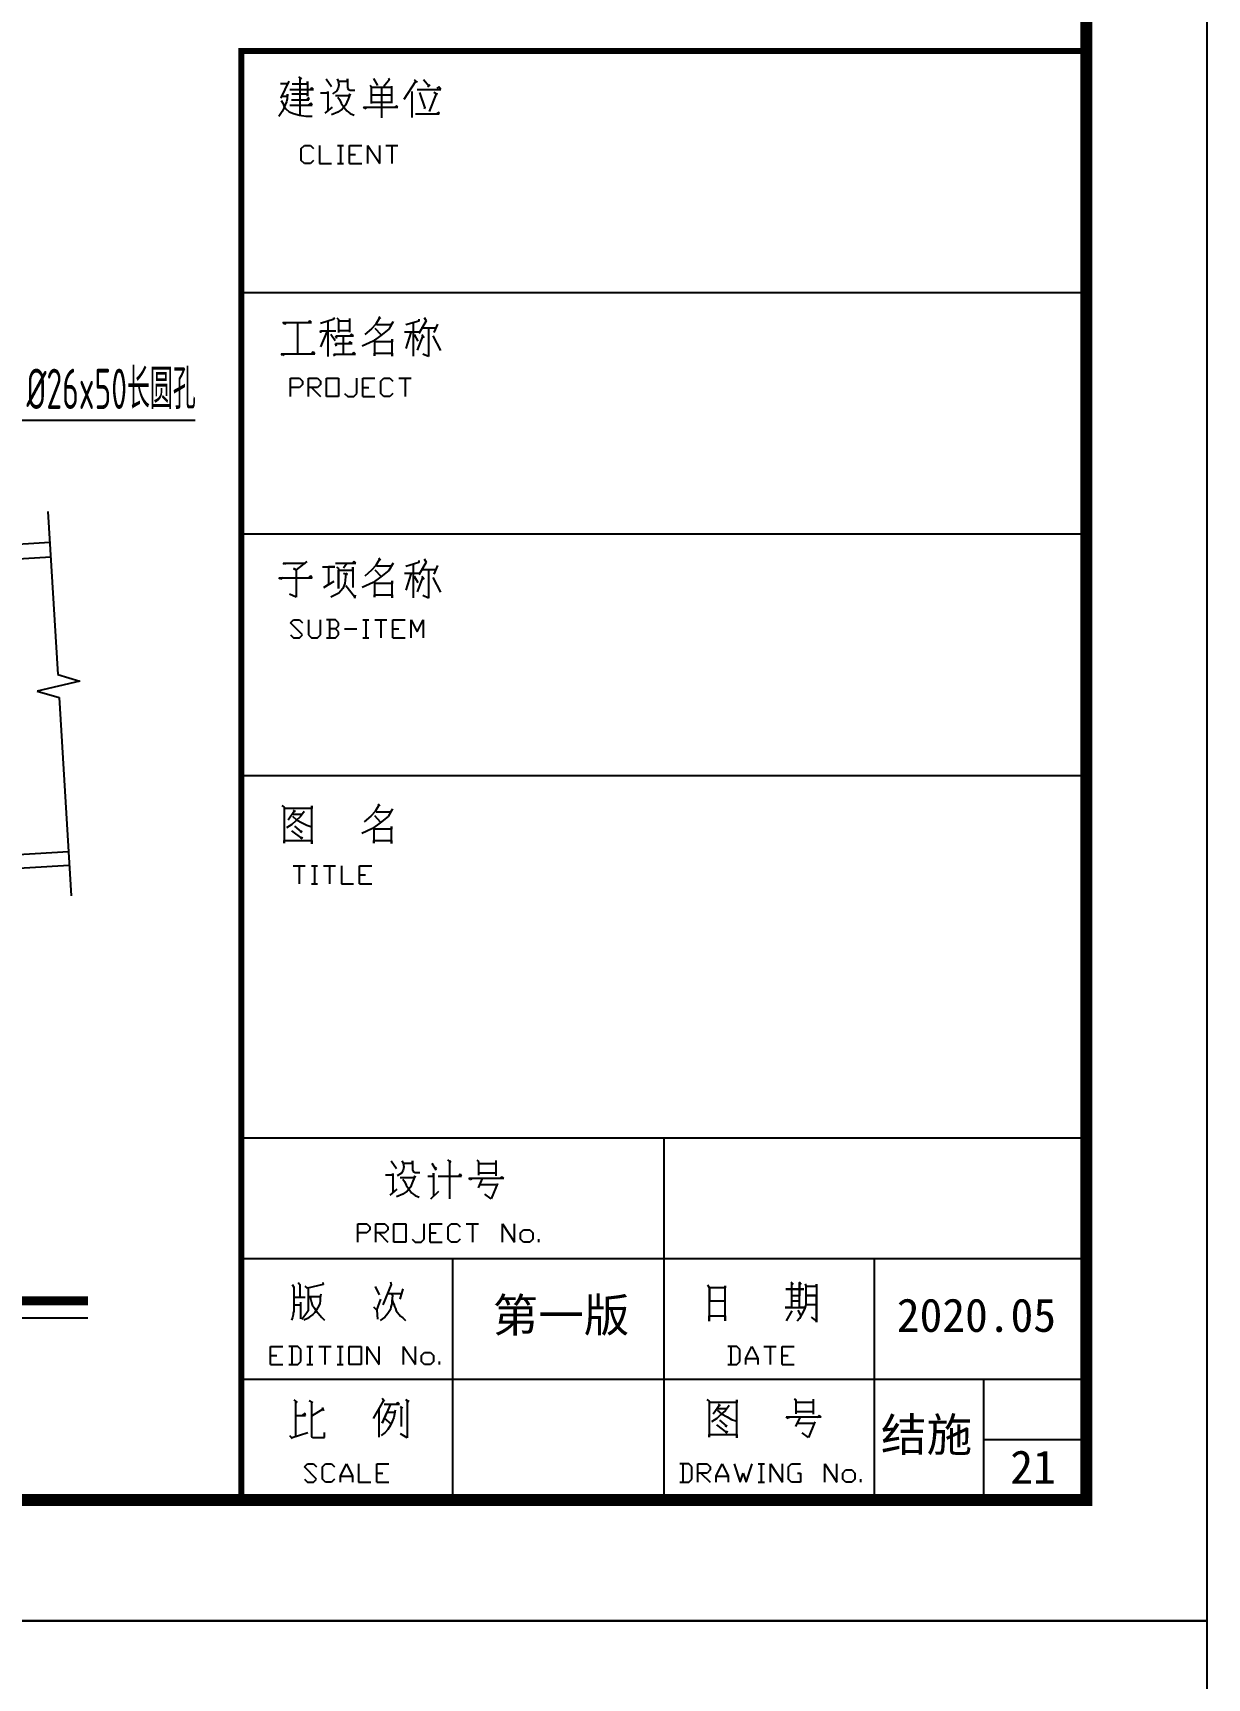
# Model space of a CAD drawing. Extents: x 2025205 to 2402328, y -557483 to 329036.
# Drawn here: x 2163485 to 2178077, y -369195 to -348758 of the extents above; entities that cross this region are included whole.
import ezdxf

# ---------------------------------------------------------------- set-up
doc = ezdxf.new("R2010")
doc.units = 0
doc.header["$LTSCALE"] = 1500
doc.header["$MEASUREMENT"] = 0
for name, color, linetype in [('11', 3, 'Continuous'), ('PUB_TITLE', 4, 'Continuous'), ('THICK', 6, 'Continuous'), ('中线', 4, 'Continuous')]:
    doc.layers.add(name, color=color, linetype=linetype)
doc.styles.get("Standard").update_dxf_attribs({"font": 'TSSDENG', "width": 0.7, "bigfont": 'TSSDCHN'})
doc.styles.add('图签2', font='simhei.ttf', dxfattribs={"height": 1000})

# ---------------------------------------------------------------- blocks, each defined once
blk = doc.blocks.new('EWW')
at = {"layer": 'PUB_TITLE'}
for p, q in [((-164877, 275506), (-164944, 275366)), ((-164797, 275541), (-164772, 275524)), ((-164786, 275531), (-164786, 275226)), ((-164772, 275524), (-164786, 275531)), ((-164723, 275503), (-164723, 275380)), ((-164723, 275482), (-164723, 275503)), ((-164569, 275524), (-164524, 275461)), ((-164478, 275524), (-164468, 275506)), ((-164468, 275506), (-164464, 275475)), ((-164464, 275506), (-164391, 275506)), ((-164391, 275524), (-164391, 275450)), ((-164391, 275506), (-164391, 275524)), ((-164177, 275527), (-164142, 275468)), ((-164044, 275520), (-164090, 275461)), ((-164051, 275531), (-164044, 275520)), ((-163827, 275503), (-163925, 275352)), ((-163838, 275520), (-163813, 275496)), ((-163813, 275496), (-163827, 275503)), ((-163761, 275520), (-163715, 275464)), ((-164947, 275485), (-164895, 275485)), ((-164944, 275366), (-164930, 275380)), ((-164930, 275380), (-164888, 275380)), ((-164888, 275398), (-164891, 275359)), ((-164888, 275380), (-164888, 275398)), ((-164870, 275436), (-164674, 275436)), ((-164723, 275398), (-164853, 275398)), ((-164849, 275482), (-164723, 275482)), ((-164716, 275363), (-164727, 275352)), ((-164723, 275380), (-164723, 275398)), ((-164709, 275352), (-164716, 275366)), ((-164713, 275366), (-164716, 275363)), ((-164713, 275349), (-164713, 275366)), ((-164688, 275450), (-164699, 275436)), ((-164674, 275436), (-164688, 275450)), ((-164615, 275408), (-164555, 275408)), ((-164555, 275419), (-164555, 275261)), ((-164555, 275408), (-164555, 275419)), ((-164482, 275422), (-164517, 275401)), ((-164492, 275387), (-164377, 275387)), ((-164468, 275447), (-164482, 275422)), ((-164471, 275373), (-164457, 275352)), ((-164464, 275475), (-164468, 275447)), ((-164391, 275450), (-164384, 275436)), ((-164370, 275401), (-164387, 275356)), ((-164384, 275436), (-164370, 275429)), ((-164377, 275387), (-164370, 275401)), ((-164370, 275429), (-164331, 275429)), ((-164205, 275471), (-164195, 275461)), ((-164195, 275461), (-164195, 275321)), ((-164191, 275391), (-164027, 275391)), ((-164188, 275454), (-164027, 275454)), ((-164111, 275450), (-164111, 275202)), ((-164027, 275464), (-164027, 275324)), ((-163859, 275419), (-163859, 275205)), ((-163813, 275436), (-163617, 275436)), ((-163796, 275412), (-163750, 275282)), ((-163708, 275475), (-163729, 275454)), ((-163715, 275464), (-163708, 275475)), ((-163656, 275401), (-163715, 275254)), ((-163677, 275415), (-163645, 275398)), ((-163645, 275398), (-163656, 275401)), ((-163635, 275457), (-163652, 275443)), ((-163617, 275436), (-163635, 275457)), ((-164933, 275254), (-164961, 275212)), ((-164940, 275345), (-164926, 275324)), ((-164919, 275282), (-164933, 275254)), ((-164926, 275324), (-164919, 275300)), ((-164909, 275310), (-164919, 275282)), ((-164919, 275300), (-164902, 275275)), ((-164898, 275335), (-164909, 275310)), ((-164902, 275275), (-164874, 275251)), ((-164891, 275359), (-164898, 275335)), ((-164874, 275251), (-164839, 275237)), ((-164870, 275307), (-164685, 275307)), ((-164856, 275349), (-164713, 275349)), ((-164839, 275237), (-164790, 275223)), ((-164695, 275324), (-164716, 275307)), ((-164685, 275307), (-164695, 275324)), ((-164576, 275240), (-164517, 275289)), ((-164555, 275261), (-164576, 275240)), ((-164471, 275247), (-164524, 275226)), ((-164436, 275272), (-164471, 275247)), ((-164457, 275352), (-164443, 275324)), ((-164443, 275324), (-164419, 275286)), ((-164408, 275307), (-164436, 275272)), ((-164419, 275286), (-164398, 275258)), ((-164387, 275356), (-164408, 275307)), ((-164398, 275258), (-164370, 275237)), ((-164370, 275237), (-164335, 275223)), ((-164258, 275289), (-163974, 275289)), ((-164247, 275275), (-164258, 275289)), ((-164233, 275286), (-164247, 275275)), ((-164195, 275331), (-164027, 275331)), ((-163985, 275300), (-163999, 275289)), ((-163974, 275289), (-163985, 275300)), ((-163827, 275233), (-163631, 275233)), ((-163750, 275293), (-163757, 275275)), ((-163750, 275282), (-163750, 275293)), ((-163635, 275247), (-163652, 275237)), ((-163631, 275233), (-163635, 275247)), ((-164790, 275223), (-164737, 275216)), ((-164737, 275216), (-164685, 275216)), ((-164774, 274948), (-164749, 274973)), ((-164749, 274973), (-164699, 274973)), ((-164699, 274973), (-164674, 274948)), ((-164624, 274973), (-164624, 274823)), ((-164474, 274973), (-164424, 274973)), ((-164449, 274973), (-164449, 274823)), ((-164374, 274973), (-164274, 274973)), ((-164374, 274823), (-164374, 274973)), ((-164224, 274973), (-164124, 274823)), ((-164224, 274823), (-164224, 274973)), ((-164124, 274823), (-164124, 274973)), ((-164074, 274973), (-163974, 274973)), ((-164024, 274973), (-164024, 274823)), ((-164774, 274848), (-164774, 274948)), ((-164749, 274823), (-164774, 274848)), ((-164699, 274823), (-164749, 274823)), ((-164674, 274848), (-164699, 274823)), ((-164624, 274823), (-164524, 274823)), ((-164474, 274823), (-164424, 274823)), ((-164374, 274898), (-164324, 274898)), ((-164374, 274823), (-164274, 274823)), ((-165270, 273755), (-158270, 273755)), ((-164928, 273507), (-164690, 273507)), ((-164910, 273490), (-164928, 273507)), ((-164896, 273507), (-164910, 273490)), ((-164805, 273507), (-164805, 273248)), ((-164805, 273504), (-164805, 273248)), ((-164704, 273521), (-164718, 273504)), ((-164690, 273507), (-164704, 273521)), ((-164501, 273535), (-164616, 273497)), ((-164553, 273518), (-164553, 273224)), ((-164508, 273549), (-164501, 273535)), ((-164480, 273546), (-164466, 273532)), ((-164466, 273532), (-164466, 273423)), ((-164466, 273521), (-164371, 273521)), ((-164375, 273539), (-164375, 273427)), ((-164193, 273455), (-164249, 273406)), ((-164158, 273493), (-164193, 273455)), ((-164165, 273458), (-164116, 273406)), ((-164126, 273546), (-164158, 273493)), ((-164151, 273490), (-164032, 273490)), ((-164133, 273556), (-164119, 273539)), ((-164119, 273539), (-164126, 273546)), ((-164014, 273514), (-164049, 273451)), ((-164032, 273490), (-164014, 273514)), ((-163801, 273518), (-163909, 273486)), ((-163846, 273504), (-163846, 273227)), ((-163801, 273535), (-163801, 273518)), ((-163741, 273521), (-163801, 273416)), ((-163780, 273462), (-163657, 273462)), ((-163755, 273549), (-163741, 273521)), ((-163720, 273462), (-163720, 273224)), ((-163647, 273493), (-163675, 273423)), ((-164616, 273437), (-164487, 273437)), ((-164613, 273420), (-164616, 273437)), ((-164564, 273430), (-164616, 273304)), ((-164529, 273409), (-164494, 273357)), ((-164490, 273332), (-164354, 273332)), ((-164483, 273311), (-164490, 273332)), ((-164487, 273395), (-164343, 273395)), ((-164480, 273374), (-164487, 273395)), ((-164462, 273441), (-164371, 273441)), ((-164427, 273392), (-164427, 273245)), ((-164368, 273346), (-164382, 273329)), ((-164357, 273409), (-164375, 273392)), ((-164354, 273332), (-164368, 273346)), ((-164343, 273395), (-164357, 273409)), ((-164179, 273353), (-164270, 273311)), ((-164116, 273399), (-164179, 273353)), ((-164175, 273364), (-164168, 273357)), ((-164168, 273357), (-164168, 273231)), ((-164021, 273346), (-164161, 273346)), ((-164049, 273451), (-164116, 273399)), ((-164021, 273367), (-164021, 273346)), ((-164021, 273227), (-164021, 273367)), ((-163920, 273430), (-163801, 273430)), ((-163867, 273423), (-163909, 273290)), ((-163839, 273406), (-163808, 273353)), ((-163766, 273399), (-163815, 273276)), ((-163776, 273406), (-163755, 273381)), ((-163685, 273395), (-163622, 273273)), ((-164942, 273248), (-164662, 273248)), ((-164931, 273234), (-164942, 273248)), ((-164914, 273245), (-164931, 273234)), ((-164676, 273262), (-164690, 273248)), ((-164662, 273248), (-164676, 273262)), ((-164504, 273245), (-164326, 273245)), ((-164497, 273227), (-164504, 273245)), ((-164340, 273259), (-164354, 273241)), ((-164326, 273245), (-164340, 273259)), ((-164168, 273252), (-164021, 273252)), ((-164168, 273231), (-164168, 273252)), ((-164021, 273252), (-164021, 273227)), ((-163720, 273224), (-163766, 273245)), ((-164865, 273044), (-164790, 273044)), ((-164865, 272894), (-164865, 273044)), ((-164790, 272969), (-164865, 272969)), ((-164790, 273044), (-164765, 273019)), ((-164765, 272994), (-164790, 272969)), ((-164765, 273019), (-164765, 272994)), ((-164715, 273044), (-164640, 273044)), ((-164715, 272894), (-164715, 273044)), ((-164640, 272969), (-164715, 272969)), ((-164690, 272969), (-164615, 272894)), ((-164640, 273044), (-164615, 273019)), ((-164615, 272994), (-164640, 272969)), ((-164615, 273019), (-164615, 272994)), ((-164565, 273044), (-164465, 273044)), ((-164565, 272894), (-164565, 273044)), ((-164465, 273044), (-164465, 272894)), ((-164415, 272919), (-164390, 272894)), ((-164340, 272894), (-164315, 272919)), ((-164315, 272919), (-164315, 273044)), ((-164265, 273044), (-164165, 273044)), ((-164265, 272894), (-164265, 273044)), ((-164265, 272969), (-164215, 272969)), ((-164115, 273019), (-164090, 273044)), ((-164115, 272919), (-164115, 273019)), ((-164090, 272894), (-164115, 272919)), ((-164090, 273044), (-164040, 273044)), ((-164040, 273044), (-164015, 273019)), ((-164015, 272919), (-164040, 272894)), ((-163965, 273044), (-163865, 273044)), ((-163915, 273044), (-163915, 272894)), ((-164465, 272894), (-164565, 272894)), ((-164390, 272894), (-164340, 272894)), ((-164265, 272894), (-164165, 272894)), ((-164040, 272894), (-164090, 272894)), ((-165270, 271755), (-158270, 271755)), ((-164133, 271556), (-164119, 271539)), ((-163755, 271549), (-163741, 271521)), ((-164924, 271514), (-164742, 271514)), ((-164914, 271504), (-164924, 271514)), ((-164903, 271514), (-164914, 271504)), ((-164840, 271469), (-164816, 271458)), ((-164816, 271458), (-164840, 271469)), ((-164728, 271528), (-164816, 271458)), ((-164816, 271458), (-164816, 271231)), ((-164742, 271514), (-164728, 271528)), ((-164599, 271483), (-164497, 271483)), ((-164550, 271483), (-164550, 271336)), ((-164497, 271483), (-164550, 271483)), ((-164490, 271514), (-164322, 271514)), ((-164483, 271479), (-164466, 271469)), ((-164466, 271469), (-164466, 271304)), ((-164466, 271455), (-164347, 271455)), ((-164466, 271304), (-164466, 271455)), ((-164396, 271511), (-164424, 271472)), ((-164424, 271430), (-164392, 271420)), ((-164406, 271427), (-164413, 271346)), ((-164392, 271420), (-164406, 271427)), ((-164336, 271528), (-164347, 271514)), ((-164347, 271479), (-164347, 271311)), ((-164347, 271455), (-164347, 271479)), ((-164322, 271514), (-164336, 271528)), ((-164193, 271455), (-164249, 271406)), ((-164158, 271493), (-164193, 271455)), ((-164165, 271458), (-164116, 271406)), ((-164126, 271546), (-164158, 271493)), ((-164151, 271490), (-164032, 271490)), ((-164119, 271539), (-164126, 271546)), ((-164049, 271451), (-164116, 271399)), ((-164014, 271514), (-164049, 271451)), ((-164032, 271490), (-164014, 271514)), ((-163920, 271430), (-163801, 271430)), ((-163801, 271518), (-163909, 271486)), ((-163867, 271423), (-163909, 271290)), ((-163846, 271504), (-163846, 271227)), ((-163801, 271535), (-163801, 271518)), ((-163741, 271521), (-163801, 271416)), ((-163780, 271462), (-163657, 271462)), ((-163720, 271462), (-163720, 271224)), ((-163647, 271493), (-163675, 271423)), ((-164959, 271392), (-164683, 271392)), ((-164945, 271381), (-164959, 271392)), ((-164928, 271395), (-164945, 271381)), ((-164697, 271409), (-164711, 271395)), ((-164683, 271392), (-164697, 271409)), ((-164588, 271311), (-164501, 271364)), ((-164550, 271336), (-164588, 271311)), ((-164431, 271304), (-164462, 271266)), ((-164413, 271346), (-164431, 271304)), ((-164406, 271329), (-164333, 271238)), ((-164179, 271353), (-164270, 271311)), ((-164116, 271399), (-164179, 271353)), ((-164175, 271364), (-164168, 271357)), ((-164168, 271357), (-164168, 271231)), ((-164021, 271346), (-164161, 271346)), ((-164021, 271367), (-164021, 271346)), ((-164021, 271227), (-164021, 271367)), ((-163839, 271406), (-163808, 271353)), ((-163766, 271399), (-163815, 271276)), ((-163776, 271406), (-163755, 271381)), ((-163685, 271395), (-163622, 271273)), ((-164816, 271231), (-164872, 271255)), ((-164462, 271266), (-164529, 271231)), ((-164329, 271248), (-164333, 271220)), ((-164333, 271238), (-164329, 271248)), ((-164168, 271252), (-164021, 271252)), ((-164168, 271231), (-164168, 271252)), ((-164021, 271252), (-164021, 271227)), ((-163720, 271224), (-163766, 271245)), ((-164865, 271019), (-164840, 271044)), ((-164765, 270919), (-164865, 271019)), ((-164840, 271044), (-164790, 271044)), ((-164790, 271044), (-164765, 271019)), ((-164715, 271044), (-164715, 270919)), ((-164615, 270919), (-164615, 271044)), ((-164490, 271044), (-164565, 271044)), ((-164540, 271044), (-164540, 270894)), ((-164465, 271019), (-164490, 271044)), ((-164465, 270994), (-164465, 271019)), ((-164265, 271044), (-164215, 271044)), ((-164240, 271044), (-164240, 270894)), ((-164165, 271044), (-164065, 271044)), ((-164115, 271044), (-164115, 270894)), ((-164015, 271044), (-163915, 271044)), ((-164015, 270894), (-164015, 271044)), ((-163865, 271044), (-163815, 270944)), ((-163865, 270894), (-163865, 271044)), ((-163815, 270944), (-163765, 271044)), ((-163765, 271044), (-163765, 270894)), ((-164865, 270919), (-164840, 270894)), ((-164840, 270894), (-164790, 270894)), ((-164790, 270894), (-164765, 270919)), ((-164715, 270919), (-164690, 270894)), ((-164690, 270894), (-164640, 270894)), ((-164640, 270894), (-164615, 270919)), ((-164565, 270894), (-164490, 270894)), ((-164490, 270969), (-164540, 270969)), ((-164490, 270969), (-164465, 270994)), ((-164465, 270944), (-164490, 270969)), ((-164490, 270894), (-164465, 270919)), ((-164465, 270919), (-164465, 270944)), ((-164415, 270969), (-164315, 270969)), ((-164265, 270894), (-164215, 270894)), ((-164015, 270969), (-163965, 270969)), ((-164015, 270894), (-163915, 270894)), ((-165270, 269755), (-158270, 269755)), ((-164936, 269506), (-164915, 269492)), ((-164687, 269503), (-164687, 269482)), ((-164687, 269188), (-164687, 269503)), ((-164131, 269510), (-164162, 269457)), ((-164138, 269520), (-164124, 269503)), ((-164124, 269503), (-164131, 269510)), ((-164915, 269492), (-164915, 269195)), ((-164687, 269482), (-164915, 269482)), ((-164831, 269461), (-164883, 269384)), ((-164820, 269380), (-164852, 269349)), ((-164848, 269419), (-164813, 269387)), ((-164841, 269468), (-164824, 269454)), ((-164841, 269433), (-164771, 269433)), ((-164824, 269454), (-164831, 269461)), ((-164782, 269415), (-164820, 269380)), ((-164813, 269387), (-164768, 269363)), ((-164750, 269457), (-164782, 269415)), ((-164771, 269433), (-164750, 269457)), ((-164197, 269419), (-164253, 269370)), ((-164162, 269457), (-164197, 269419)), ((-164169, 269422), (-164120, 269370)), ((-164155, 269454), (-164036, 269454)), ((-164054, 269415), (-164120, 269363)), ((-164019, 269478), (-164054, 269415)), ((-164036, 269454), (-164019, 269478)), ((-164852, 269349), (-164897, 269321)), ((-164855, 269296), (-164771, 269233)), ((-164831, 269335), (-164775, 269289)), ((-164771, 269296), (-164782, 269279)), ((-164764, 269244), (-164778, 269226)), ((-164775, 269289), (-164771, 269296)), ((-164771, 269233), (-164764, 269244)), ((-164768, 269363), (-164729, 269342)), ((-164729, 269342), (-164694, 269331)), ((-164183, 269317), (-164274, 269275)), ((-164120, 269363), (-164183, 269317)), ((-164180, 269328), (-164173, 269321)), ((-164173, 269321), (-164173, 269195)), ((-164026, 269310), (-164166, 269310)), ((-164026, 269331), (-164026, 269310)), ((-164026, 269191), (-164026, 269331)), ((-164915, 269216), (-164687, 269216)), ((-164915, 269195), (-164915, 269216)), ((-164687, 269216), (-164687, 269188)), ((-164173, 269216), (-164026, 269216)), ((-164173, 269195), (-164173, 269216)), ((-164026, 269216), (-164026, 269191)), ((-164841, 269007), (-164741, 269007)), ((-164791, 269007), (-164791, 268857)), ((-164691, 269007), (-164641, 269007)), ((-164666, 269007), (-164666, 268857)), ((-164591, 269007), (-164491, 269007)), ((-164541, 269007), (-164541, 268857)), ((-164441, 269007), (-164441, 268857)), ((-164291, 269007), (-164191, 269007)), ((-164291, 268857), (-164291, 269007)), ((-164691, 268857), (-164641, 268857)), ((-164441, 268857), (-164341, 268857)), ((-164291, 268932), (-164241, 268932)), ((-164291, 268857), (-164191, 268857)), ((-165270, 266755), (-158270, 266755)), ((-161771, 266755), (-161771, 263755)), ((-164031, 266563), (-163986, 266500)), ((-163940, 266563), (-163930, 266545)), ((-163930, 266545), (-163926, 266514)), ((-163926, 266514), (-163930, 266486)), ((-163926, 266545), (-163853, 266545)), ((-163853, 266563), (-163853, 266489)), ((-163853, 266545), (-163853, 266563)), ((-163692, 266545), (-163660, 266489)), ((-163653, 266500), (-163674, 266510)), ((-163562, 266573), (-163534, 266549)), ((-163545, 266563), (-163545, 266248)), ((-163534, 266549), (-163545, 266563)), ((-163321, 266570), (-163307, 266559)), ((-163310, 266542), (-163167, 266542)), ((-163307, 266559), (-163307, 266444)), ((-163163, 266566), (-163163, 266440)), ((-164077, 266447), (-164017, 266447)), ((-164017, 266458), (-164017, 266300)), ((-164017, 266447), (-164017, 266458)), ((-163944, 266461), (-163979, 266440)), ((-163954, 266426), (-163839, 266426)), ((-163930, 266486), (-163944, 266461)), ((-163933, 266412), (-163919, 266391)), ((-163919, 266391), (-163905, 266363)), ((-163849, 266395), (-163870, 266346)), ((-163853, 266489), (-163846, 266475)), ((-163832, 266440), (-163849, 266395)), ((-163846, 266475), (-163832, 266468)), ((-163839, 266426), (-163832, 266440)), ((-163832, 266468), (-163793, 266468)), ((-163727, 266437), (-163678, 266437)), ((-163678, 266461), (-163678, 266269)), ((-163678, 266437), (-163678, 266461)), ((-163660, 266489), (-163653, 266500)), ((-163639, 266437), (-163447, 266437)), ((-163457, 266454), (-163468, 266437)), ((-163447, 266437), (-163457, 266454)), ((-163387, 266419), (-163097, 266419)), ((-163370, 266405), (-163387, 266419)), ((-163363, 266416), (-163370, 266405)), ((-163310, 266465), (-163167, 266465)), ((-163275, 266416), (-163310, 266339)), ((-163149, 266377), (-163202, 266248)), ((-163114, 266430), (-163132, 266416)), ((-163097, 266419), (-163114, 266430)), ((-164038, 266279), (-163979, 266328)), ((-164017, 266300), (-164038, 266279)), ((-163933, 266286), (-163986, 266265)), ((-163898, 266311), (-163933, 266286)), ((-163905, 266363), (-163881, 266325)), ((-163870, 266346), (-163898, 266311)), ((-163881, 266325), (-163860, 266297)), ((-163860, 266297), (-163832, 266276)), ((-163832, 266276), (-163797, 266262)), ((-163702, 266248), (-163636, 266311)), ((-163300, 266367), (-163163, 266367)), ((-163202, 266248), (-163254, 266286)), ((-164307, 266041), (-164232, 266041)), ((-164307, 265891), (-164307, 266041)), ((-164232, 265966), (-164307, 265966)), ((-164232, 266041), (-164207, 266016)), ((-164207, 265991), (-164232, 265966)), ((-164207, 266016), (-164207, 265991)), ((-164157, 266041), (-164082, 266041)), ((-164157, 265891), (-164157, 266041)), ((-164082, 265966), (-164157, 265966)), ((-164132, 265966), (-164057, 265891)), ((-164082, 266041), (-164057, 266016)), ((-164057, 265991), (-164082, 265966)), ((-164057, 266016), (-164057, 265991)), ((-164007, 266041), (-163907, 266041)), ((-164007, 265891), (-164007, 266041)), ((-163907, 266041), (-163907, 265891)), ((-163757, 265916), (-163757, 266041)), ((-163707, 266041), (-163607, 266041)), ((-163707, 265891), (-163707, 266041)), ((-163707, 265966), (-163657, 265966)), ((-163557, 266016), (-163532, 266041)), ((-163557, 265916), (-163557, 266016)), ((-163532, 266041), (-163482, 266041)), ((-163482, 266041), (-163457, 266016)), ((-163407, 266041), (-163307, 266041)), ((-163357, 266041), (-163357, 265891)), ((-163107, 266041), (-163007, 265891)), ((-163107, 265891), (-163107, 266041)), ((-163007, 265891), (-163007, 266041)), ((-162957, 265966), (-162932, 265991)), ((-162957, 265916), (-162957, 265966)), ((-162932, 265991), (-162882, 265991)), ((-162882, 265991), (-162857, 265966)), ((-162857, 265966), (-162857, 265916)), ((-163907, 265891), (-164007, 265891)), ((-163857, 265916), (-163832, 265891)), ((-163832, 265891), (-163782, 265891)), ((-163782, 265891), (-163757, 265916)), ((-163707, 265891), (-163607, 265891)), ((-163532, 265891), (-163557, 265916)), ((-163482, 265891), (-163532, 265891)), ((-163457, 265916), (-163482, 265891)), ((-162932, 265891), (-162957, 265916)), ((-162882, 265891), (-162932, 265891)), ((-162857, 265916), (-162882, 265891)), ((-162807, 265891), (-162807, 265916)), ((-165270, 265755), (-158270, 265755)), ((-163521, 265755), (-163521, 263755)), ((-160029, 265755), (-160029, 263755)), ((-164799, 265557), (-164785, 265539)), ((-164596, 265557), (-164592, 265539)), ((-164036, 265560), (-164029, 265539)), ((-160719, 265560), (-160698, 265543)), ((-160712, 265553), (-160712, 265350)), ((-160698, 265543), (-160712, 265553)), ((-160649, 265560), (-160632, 265543)), ((-160646, 265553), (-160646, 265501)), ((-160646, 265350), (-160646, 265553)), ((-164851, 265539), (-164837, 265518)), ((-164837, 265518), (-164837, 265319)), ((-164837, 265434), (-164743, 265434)), ((-164785, 265539), (-164785, 265434)), ((-164722, 265508), (-164743, 265525)), ((-164592, 265539), (-164722, 265508)), ((-164718, 265511), (-164718, 265322)), ((-164715, 265441), (-164613, 265441)), ((-164701, 265431), (-164694, 265413)), ((-164613, 265459), (-164617, 265431)), ((-164617, 265431), (-164617, 265403)), ((-164162, 265522), (-164130, 265455)), ((-164148, 265326), (-164116, 265417)), ((-164029, 265539), (-164099, 265371)), ((-164060, 265466), (-163945, 265466)), ((-164025, 265459), (-164018, 265445)), ((-164018, 265445), (-164025, 265403)), ((-163934, 265504), (-163959, 265417)), ((-161409, 265536), (-161395, 265515)), ((-161395, 265515), (-161395, 265235)), ((-161391, 265511), (-161391, 265403)), ((-161262, 265511), (-161391, 265511)), ((-161262, 265529), (-161262, 265511)), ((-161262, 265238), (-161262, 265529)), ((-160761, 265501), (-160611, 265501)), ((-160646, 265501), (-160761, 265501)), ((-160646, 265445), (-160716, 265445)), ((-160646, 265501), (-160646, 265445)), ((-160611, 265501), (-160646, 265501)), ((-160600, 265546), (-160593, 265529)), ((-160593, 265529), (-160593, 265371)), ((-160593, 265525), (-160506, 265525)), ((-160586, 265448), (-160509, 265448)), ((-160506, 265448), (-160586, 265448)), ((-160509, 265448), (-160509, 265371)), ((-160506, 265543), (-160506, 265228)), ((-160506, 265525), (-160506, 265543)), ((-160506, 265228), (-160506, 265448)), ((-164841, 265287), (-164848, 265266)), ((-164837, 265319), (-164841, 265301)), ((-164841, 265301), (-164841, 265287)), ((-164834, 265371), (-164781, 265371)), ((-164781, 265392), (-164781, 265256)), ((-164729, 265305), (-164771, 265249)), ((-164718, 265322), (-164729, 265305)), ((-164680, 265291), (-164697, 265277)), ((-164694, 265413), (-164690, 265389)), ((-164690, 265389), (-164683, 265371)), ((-164683, 265371), (-164666, 265343)), ((-164662, 265308), (-164680, 265291)), ((-164666, 265343), (-164652, 265322)), ((-164648, 265329), (-164662, 265308)), ((-164652, 265322), (-164634, 265301)), ((-164638, 265350), (-164648, 265329)), ((-164627, 265368), (-164638, 265350)), ((-164634, 265301), (-164620, 265284)), ((-164620, 265382), (-164627, 265368)), ((-164617, 265403), (-164620, 265382)), ((-164620, 265284), (-164603, 265266)), ((-164176, 265354), (-164148, 265326)), ((-164148, 265326), (-164144, 265252)), ((-164067, 265284), (-164081, 265270)), ((-164057, 265298), (-164067, 265284)), ((-164046, 265315), (-164057, 265298)), ((-164036, 265333), (-164046, 265315)), ((-164032, 265354), (-164036, 265333)), ((-164025, 265378), (-164032, 265354)), ((-164025, 265403), (-164025, 265378)), ((-164022, 265410), (-164015, 265392)), ((-164015, 265392), (-164008, 265375)), ((-164008, 265375), (-164001, 265357)), ((-164001, 265357), (-163994, 265340)), ((-163994, 265340), (-163987, 265322)), ((-163987, 265322), (-163976, 265308)), ((-163976, 265308), (-163962, 265291)), ((-163962, 265291), (-163952, 265277)), ((-161395, 265280), (-161262, 265280)), ((-161395, 265235), (-161395, 265280)), ((-161391, 265403), (-161258, 265403)), ((-161262, 265280), (-161262, 265238)), ((-160765, 265350), (-160604, 265350)), ((-160712, 265350), (-160765, 265350)), ((-160709, 265322), (-160758, 265238)), ((-160719, 265403), (-160646, 265403)), ((-160660, 265326), (-160639, 265284)), ((-160604, 265350), (-160646, 265350)), ((-160628, 265294), (-160646, 265259)), ((-160604, 265336), (-160628, 265294)), ((-160593, 265371), (-160604, 265336)), ((-160509, 265371), (-160586, 265371)), ((-164848, 265266), (-164855, 265245)), ((-164722, 265259), (-164753, 265245)), ((-164697, 265277), (-164722, 265259)), ((-164603, 265266), (-164582, 265245)), ((-164081, 265270), (-164120, 265242)), ((-163952, 265277), (-163934, 265263)), ((-163934, 265263), (-163910, 265242)), ((-160646, 265259), (-160667, 265235)), ((-160551, 265270), (-160506, 265235)), ((-165028, 265027), (-164928, 265027)), ((-165028, 264877), (-165028, 265027)), ((-164803, 265027), (-164878, 265027)), ((-164853, 265027), (-164853, 264877)), ((-164778, 265002), (-164803, 265027)), ((-164728, 265027), (-164678, 265027)), ((-164703, 265027), (-164703, 264877)), ((-164628, 265027), (-164528, 265027)), ((-164578, 265027), (-164578, 264877)), ((-164478, 265027), (-164428, 265027)), ((-164453, 265027), (-164453, 264877)), ((-164378, 265027), (-164278, 265027)), ((-164378, 264877), (-164378, 265027)), ((-164278, 265027), (-164278, 264877)), ((-164228, 265027), (-164128, 264877)), ((-164228, 264877), (-164228, 265027)), ((-164128, 264877), (-164128, 265027)), ((-163928, 265027), (-163828, 264877)), ((-163928, 264877), (-163928, 265027)), ((-163828, 264877), (-163828, 265027)), ((-161166, 265027), (-161241, 265027)), ((-161216, 265027), (-161216, 264877)), ((-161141, 265002), (-161166, 265027)), ((-161091, 264927), (-161041, 265027)), ((-161041, 265027), (-160991, 264927)), ((-160941, 265027), (-160841, 265027)), ((-160891, 265027), (-160891, 264877)), ((-160791, 265027), (-160691, 265027)), ((-160791, 264877), (-160791, 265027)), ((-165028, 264952), (-164978, 264952)), ((-165028, 264877), (-164928, 264877)), ((-164878, 264877), (-164803, 264877)), ((-164803, 264877), (-164778, 264902)), ((-164778, 264902), (-164778, 265002)), ((-164728, 264877), (-164678, 264877)), ((-164478, 264877), (-164428, 264877)), ((-164278, 264877), (-164378, 264877)), ((-163778, 264952), (-163753, 264977)), ((-163778, 264902), (-163778, 264952)), ((-163753, 264877), (-163778, 264902)), ((-163753, 264977), (-163703, 264977)), ((-163703, 264877), (-163753, 264877)), ((-163703, 264977), (-163678, 264952)), ((-163678, 264902), (-163703, 264877)), ((-163678, 264952), (-163678, 264902)), ((-163628, 264877), (-163628, 264902)), ((-161241, 264877), (-161166, 264877)), ((-161166, 264877), (-161141, 264902)), ((-161141, 264902), (-161141, 265002)), ((-161091, 264927), (-160991, 264927)), ((-161091, 264877), (-161091, 264927)), ((-160991, 264927), (-160991, 264877)), ((-160791, 264952), (-160741, 264952)), ((-160791, 264877), (-160691, 264877)), ((-165270, 264755), (-158270, 264755)), ((-159123, 264755), (-159123, 263755)), ((-164836, 264583), (-164808, 264562)), ((-164822, 264569), (-164822, 264278)), ((-164745, 264474), (-164766, 264453)), ((-164738, 264453), (-164745, 264474)), ((-164710, 264579), (-164679, 264562)), ((-164689, 264569), (-164689, 264285)), ((-164595, 264506), (-164689, 264450)), ((-164602, 264520), (-164591, 264492)), ((-164094, 264579), (-164178, 264429)), ((-164133, 264506), (-164133, 264275)), ((-164105, 264597), (-164084, 264572)), ((-164038, 264544), (-164105, 264390)), ((-164105, 264390), (-164063, 264481)), ((-164084, 264572), (-164094, 264579)), ((-164087, 264548), (-163961, 264548)), ((-164063, 264481), (-164000, 264481)), ((-163996, 264499), (-164007, 264439)), ((-163975, 264562), (-163986, 264548)), ((-163961, 264548), (-163975, 264562)), ((-163954, 264530), (-163937, 264516)), ((-163947, 264520), (-163947, 264362)), ((-163937, 264516), (-163947, 264520)), ((-163912, 264586), (-163884, 264569)), ((-163898, 264576), (-163898, 264268)), ((-163884, 264569), (-163898, 264576)), ((-161415, 264586), (-161394, 264572)), ((-161394, 264572), (-161394, 264275)), ((-161167, 264562), (-161394, 264562)), ((-161310, 264541), (-161363, 264464)), ((-161328, 264499), (-161293, 264467)), ((-161321, 264548), (-161303, 264534)), ((-161321, 264513), (-161251, 264513)), ((-161303, 264534), (-161310, 264541)), ((-161261, 264495), (-161300, 264460)), ((-161293, 264467), (-161247, 264443)), ((-161230, 264537), (-161261, 264495)), ((-161251, 264513), (-161230, 264537)), ((-161167, 264583), (-161167, 264562)), ((-161167, 264268), (-161167, 264583)), ((-160691, 264593), (-160677, 264583)), ((-160680, 264565), (-160537, 264565)), ((-160680, 264488), (-160537, 264488)), ((-160677, 264583), (-160677, 264467)), ((-160533, 264590), (-160533, 264464)), ((-164822, 264453), (-164738, 264453)), ((-164087, 264432), (-164031, 264383)), ((-164056, 264338), (-164080, 264313)), ((-164035, 264373), (-164056, 264338)), ((-164021, 264404), (-164035, 264373)), ((-164007, 264439), (-164021, 264404)), ((-161331, 264429), (-161377, 264401)), ((-161335, 264376), (-161251, 264313)), ((-161300, 264460), (-161331, 264429)), ((-161310, 264415), (-161254, 264369)), ((-161251, 264376), (-161261, 264359)), ((-161254, 264369), (-161251, 264376)), ((-161247, 264443), (-161209, 264422)), ((-161209, 264422), (-161174, 264411)), ((-160757, 264443), (-160467, 264443)), ((-160740, 264429), (-160757, 264443)), ((-160733, 264439), (-160740, 264429)), ((-160645, 264439), (-160680, 264362)), ((-160670, 264390), (-160533, 264390)), ((-160519, 264401), (-160572, 264271)), ((-160484, 264453), (-160502, 264439)), ((-160467, 264443), (-160484, 264453)), ((-164871, 264289), (-164850, 264264)), ((-164857, 264268), (-164721, 264313)), ((-164689, 264285), (-164689, 264278)), ((-164689, 264278), (-164675, 264271)), ((-164675, 264271), (-164581, 264271)), ((-164581, 264271), (-164581, 264313)), ((-164080, 264313), (-164112, 264289)), ((-163898, 264268), (-163951, 264303)), ((-161394, 264296), (-161167, 264296)), ((-161394, 264275), (-161394, 264296)), ((-161244, 264324), (-161258, 264306)), ((-161251, 264313), (-161244, 264324)), ((-161167, 264296), (-161167, 264268)), ((-160572, 264271), (-160624, 264310)), ((-159123, 264255), (-158270, 264255)), ((-164749, 264028), (-164724, 264053)), ((-164724, 264053), (-164674, 264053)), ((-164674, 264053), (-164649, 264028)), ((-164599, 264028), (-164574, 264053)), ((-164574, 264053), (-164524, 264053)), ((-164524, 264053), (-164499, 264028)), ((-164449, 263953), (-164399, 264053)), ((-164399, 264053), (-164349, 263953)), ((-164299, 264053), (-164299, 263903)), ((-164149, 264053), (-164049, 264053)), ((-164149, 263903), (-164149, 264053)), ((-161563, 264053), (-161638, 264053)), ((-161613, 264053), (-161613, 263903)), ((-161538, 264028), (-161563, 264053)), ((-161488, 264053), (-161413, 264053)), ((-161488, 263903), (-161488, 264053)), ((-161413, 264053), (-161388, 264028)), ((-161338, 263953), (-161288, 264053)), ((-161288, 264053), (-161238, 263953)), ((-161188, 264053), (-161138, 263903)), ((-161088, 263903), (-161038, 264053)), ((-160988, 264053), (-160938, 264053)), ((-160963, 264053), (-160963, 263903)), ((-160888, 264053), (-160788, 263903)), ((-160888, 263903), (-160888, 264053)), ((-160788, 263903), (-160788, 264053)), ((-160738, 264028), (-160713, 264053)), ((-160713, 264053), (-160638, 264053)), ((-160438, 264053), (-160338, 263903)), ((-160438, 263903), (-160438, 264053)), ((-160338, 263903), (-160338, 264053)), ((-164649, 263928), (-164749, 264028)), ((-164749, 263928), (-164724, 263903)), ((-164674, 263903), (-164649, 263928)), ((-164599, 263928), (-164599, 264028)), ((-164574, 263903), (-164599, 263928)), ((-164499, 263928), (-164524, 263903)), ((-164449, 263953), (-164349, 263953)), ((-164449, 263903), (-164449, 263953)), ((-164349, 263953), (-164349, 263903)), ((-164149, 263978), (-164099, 263978)), ((-161563, 263903), (-161538, 263928)), ((-161538, 263928), (-161538, 264028)), ((-161413, 263978), (-161488, 263978)), ((-161463, 263978), (-161388, 263903)), ((-161388, 264003), (-161413, 263978)), ((-161388, 264028), (-161388, 264003)), ((-161338, 263953), (-161238, 263953)), ((-161338, 263903), (-161338, 263953)), ((-161238, 263953), (-161238, 263903)), ((-161138, 263903), (-161113, 263978)), ((-161113, 263978), (-161088, 263903)), ((-160738, 263928), (-160738, 264028)), ((-160713, 263903), (-160738, 263928)), ((-160663, 263978), (-160638, 263978)), ((-160638, 263978), (-160638, 263903)), ((-160288, 263978), (-160263, 264003)), ((-160288, 263928), (-160288, 263978)), ((-160263, 263903), (-160288, 263928)), ((-160263, 264003), (-160213, 264003)), ((-160213, 264003), (-160188, 263978)), ((-160188, 263928), (-160213, 263903)), ((-160188, 263978), (-160188, 263928)), ((-160138, 263903), (-160138, 263928)), ((-164724, 263903), (-164674, 263903)), ((-164524, 263903), (-164574, 263903)), ((-164299, 263903), (-164199, 263903)), ((-164149, 263903), (-164049, 263903)), ((-161638, 263903), (-161563, 263903)), ((-160988, 263903), (-160938, 263903)), ((-160638, 263903), (-160713, 263903)), ((-160213, 263903), (-160263, 263903))]:
    blk.add_line(p, q, dxfattribs=at)
at = {"layer": 'PUB_TITLE', "const_width": 50}
blk.add_lwpolyline([(-165270, 263755), (-165270, 275755), (-158270, 275755), (-158270, 263755)], close=True, dxfattribs=at)
at = {"layer": 'PUB_TITLE', "style": '图签2'}
for s, p in [('第一版', (-163189, 265147)), ('2020.05', (-159840, 265147)), ('结施', (-159972, 264157)), ('21', (-158900, 263889))]:
    blk.add_text(s, height=276.9, dxfattribs=at).set_placement(p)

msp = doc.modelspace()

# ---------------------------------------------------------------- linework, layer by layer
msp.add_line((2162272.2, -353570.4), (2165503.2, -353570.4))
at = {"layer": '11', "color": 7}
msp.add_line((2156097, -364721.1), (2164169.6, -364721.1), dxfattribs=at)
at = {"layer": 'PUB_TITLE', "linetype": 'ByBlock'}
for points in [[(2066627.2, -368482.7), (2178077.2, -368482.7), (2178077.2, -305482.7), (2066627.2, -305482.7)], [(2066627.2, -431482.7), (2178077.2, -431482.7), (2178077.2, -368482.7), (2066627.2, -368482.7)]]:
    msp.add_lwpolyline(points, close=True, dxfattribs=at)
at = {"layer": 'PUB_TITLE', "linetype": 'ByBlock', "const_width": 150}
msp.add_lwpolyline([(2070377.2, -366982.7), (2176577.2, -366982.7), (2176577.2, -306982.7), (2070377.2, -306982.7)], close=True, dxfattribs=at)
at = {"layer": 'THICK', "linetype": 'Continuous', "const_width": 112.5}
msp.add_lwpolyline([(2156097, -364507.2), (2164169.6, -364507.2)], dxfattribs=at)
at = {"layer": '中线'}
for p, q in [((2163672.1, -354701.1), (2163793.7, -356728.2)), ((2155601.8, -355569.5), (2163695, -355083.9)), ((2155611.8, -355753.4), (2163706.1, -355267.7)), ((2164067.5, -356809.6), (2163537.3, -356936.3)), ((2163793.7, -356728.2), (2164067.5, -356809.6)), ((2163537.3, -356936.3), (2163810.9, -357015.2)), ((2163810.9, -357015.2), (2163958.8, -359479.5)), ((2155802.7, -359413), (2163925.5, -358925.6)), ((2155812, -359584.1), (2163935.8, -359096.7))]:
    msp.add_line(p, q, dxfattribs=at)

# ---------------------------------------------------------------- block references
at = {"xscale": 1.5, "yscale": 1.5, "zscale": 1.5}
msp.add_blockref('EWW', (2413981.8, -762614.5), dxfattribs=at)

# ---------------------------------------------------------------- texts
at = {"width": 0.6}
msp.add_text('SC孔：%%C26x50长圆孔', height=500, dxfattribs=at).set_placement((2162403.6, -353429.2))

doc.saveas('drawing.dxf')
